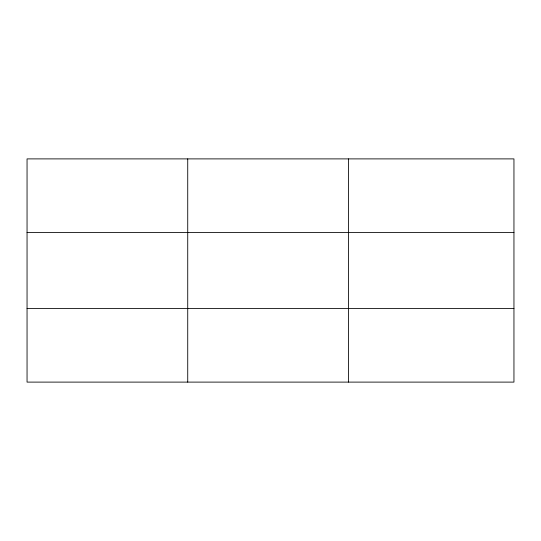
<?xml version="1.0" encoding="UTF-8"?>
<svg xmlns="http://www.w3.org/2000/svg" width="541" height="541" viewBox="0 0 541 541"><rect width="100%" height="100%" fill="white"/><g stroke="black" fill="none" stroke-linecap="round" stroke-linejoin="round"><path stroke-width="0.81" d="M187.727 382.108L187.727 158.892M348.404 382.108L348.404 158.892M513.95 232.556L513.95 158.892L27.05 158.892L27.05 382.108L513.95 382.108L513.95 232.556L27.05 232.556M27.05 308.444L513.95 308.444"/></g></svg>
